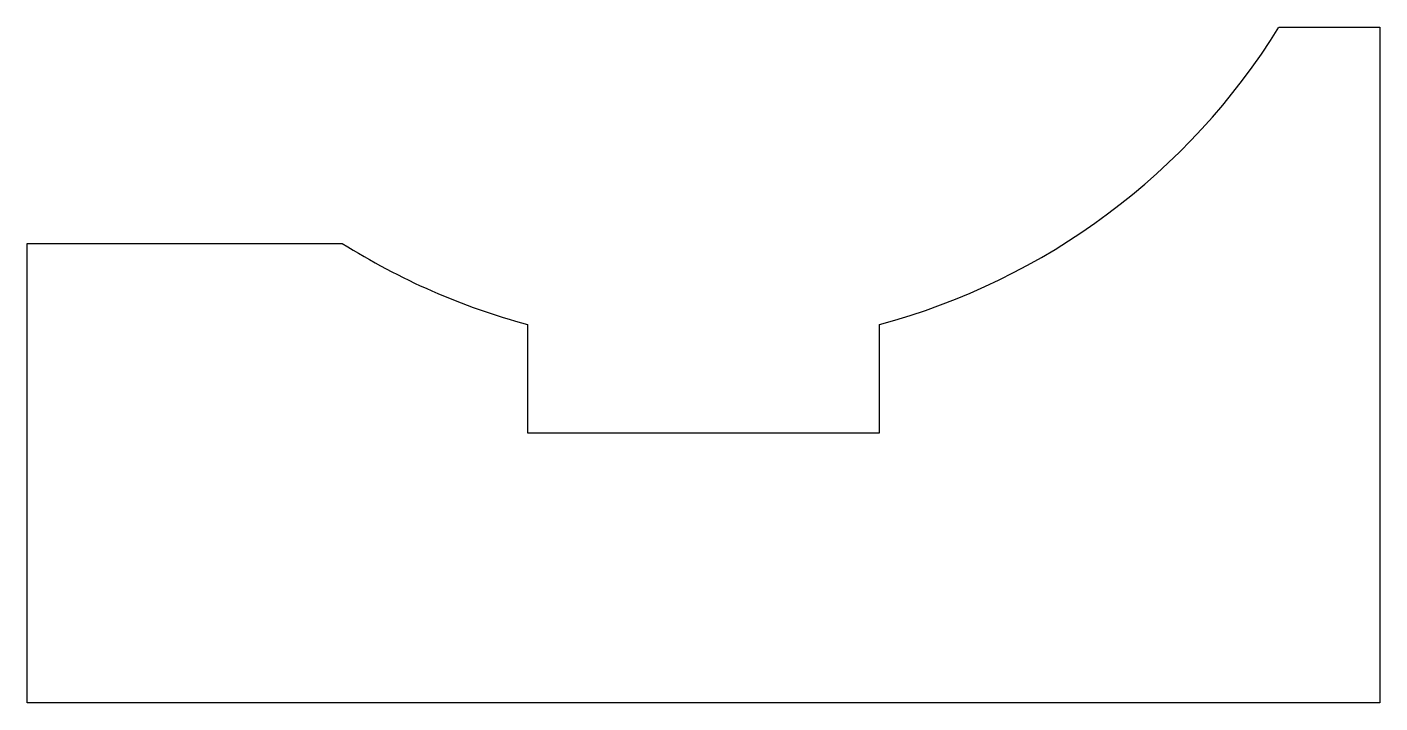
# Model space of a CAD drawing. Extents: x 278.2 to 303.2, y 289.2 to 301.7.
import ezdxf

# ---------------------------------------------------------------- set-up
doc = ezdxf.new("R2010")
doc.units = 0
doc.layers.get('0').update_dxf_attribs({"linetype": 'CONTINUOUS'})

msp = doc.modelspace()

# ---------------------------------------------------------------- linework, layer by layer
for p, q in [((301.351, 301.683), (303.216, 301.683)), ((303.216, 301.683), (303.216, 289.183)), ((278.216, 289.183), (278.216, 297.683)), ((278.216, 297.683), (284.042, 297.683)), ((287.466, 296.182), (287.466, 294.182)), ((293.966, 294.182), (293.966, 296.182)), ((287.466, 294.182), (290.716, 294.182)), ((290.716, 294.182), (293.966, 294.182)), ((303.216, 289.183), (278.216, 289.183))]:
    msp.add_line(p, q)
for start, end in [(285.0701, 328.2972), (237.727, 254.9299)]:
    msp.add_arc((290.716, 308.252), 12.5, start, end)

doc.saveas('drawing.dxf')
